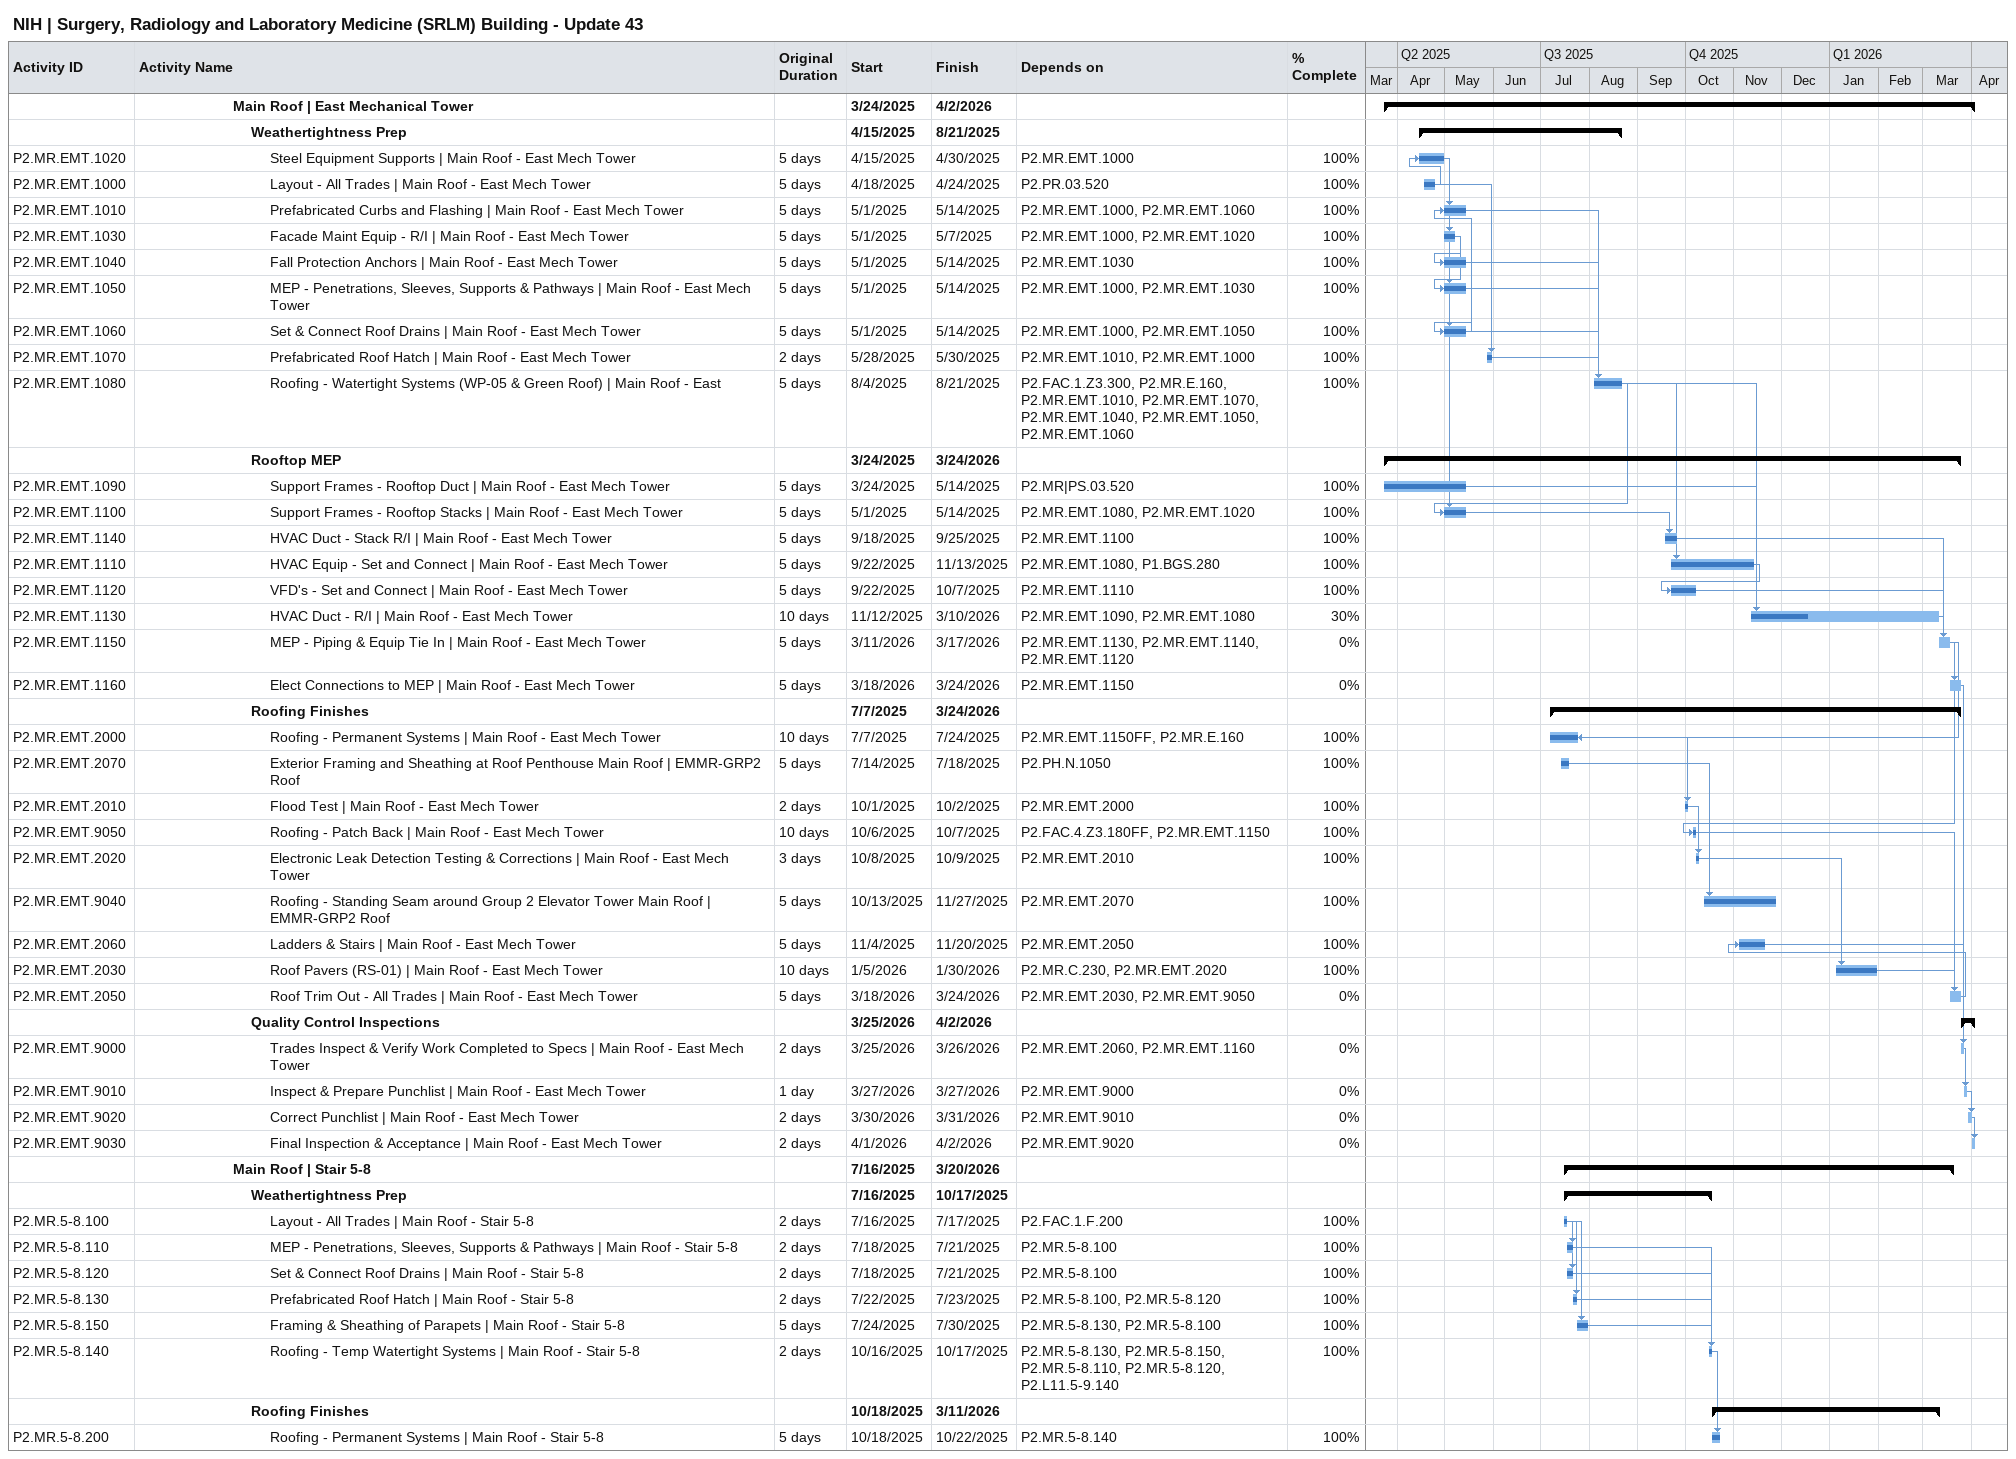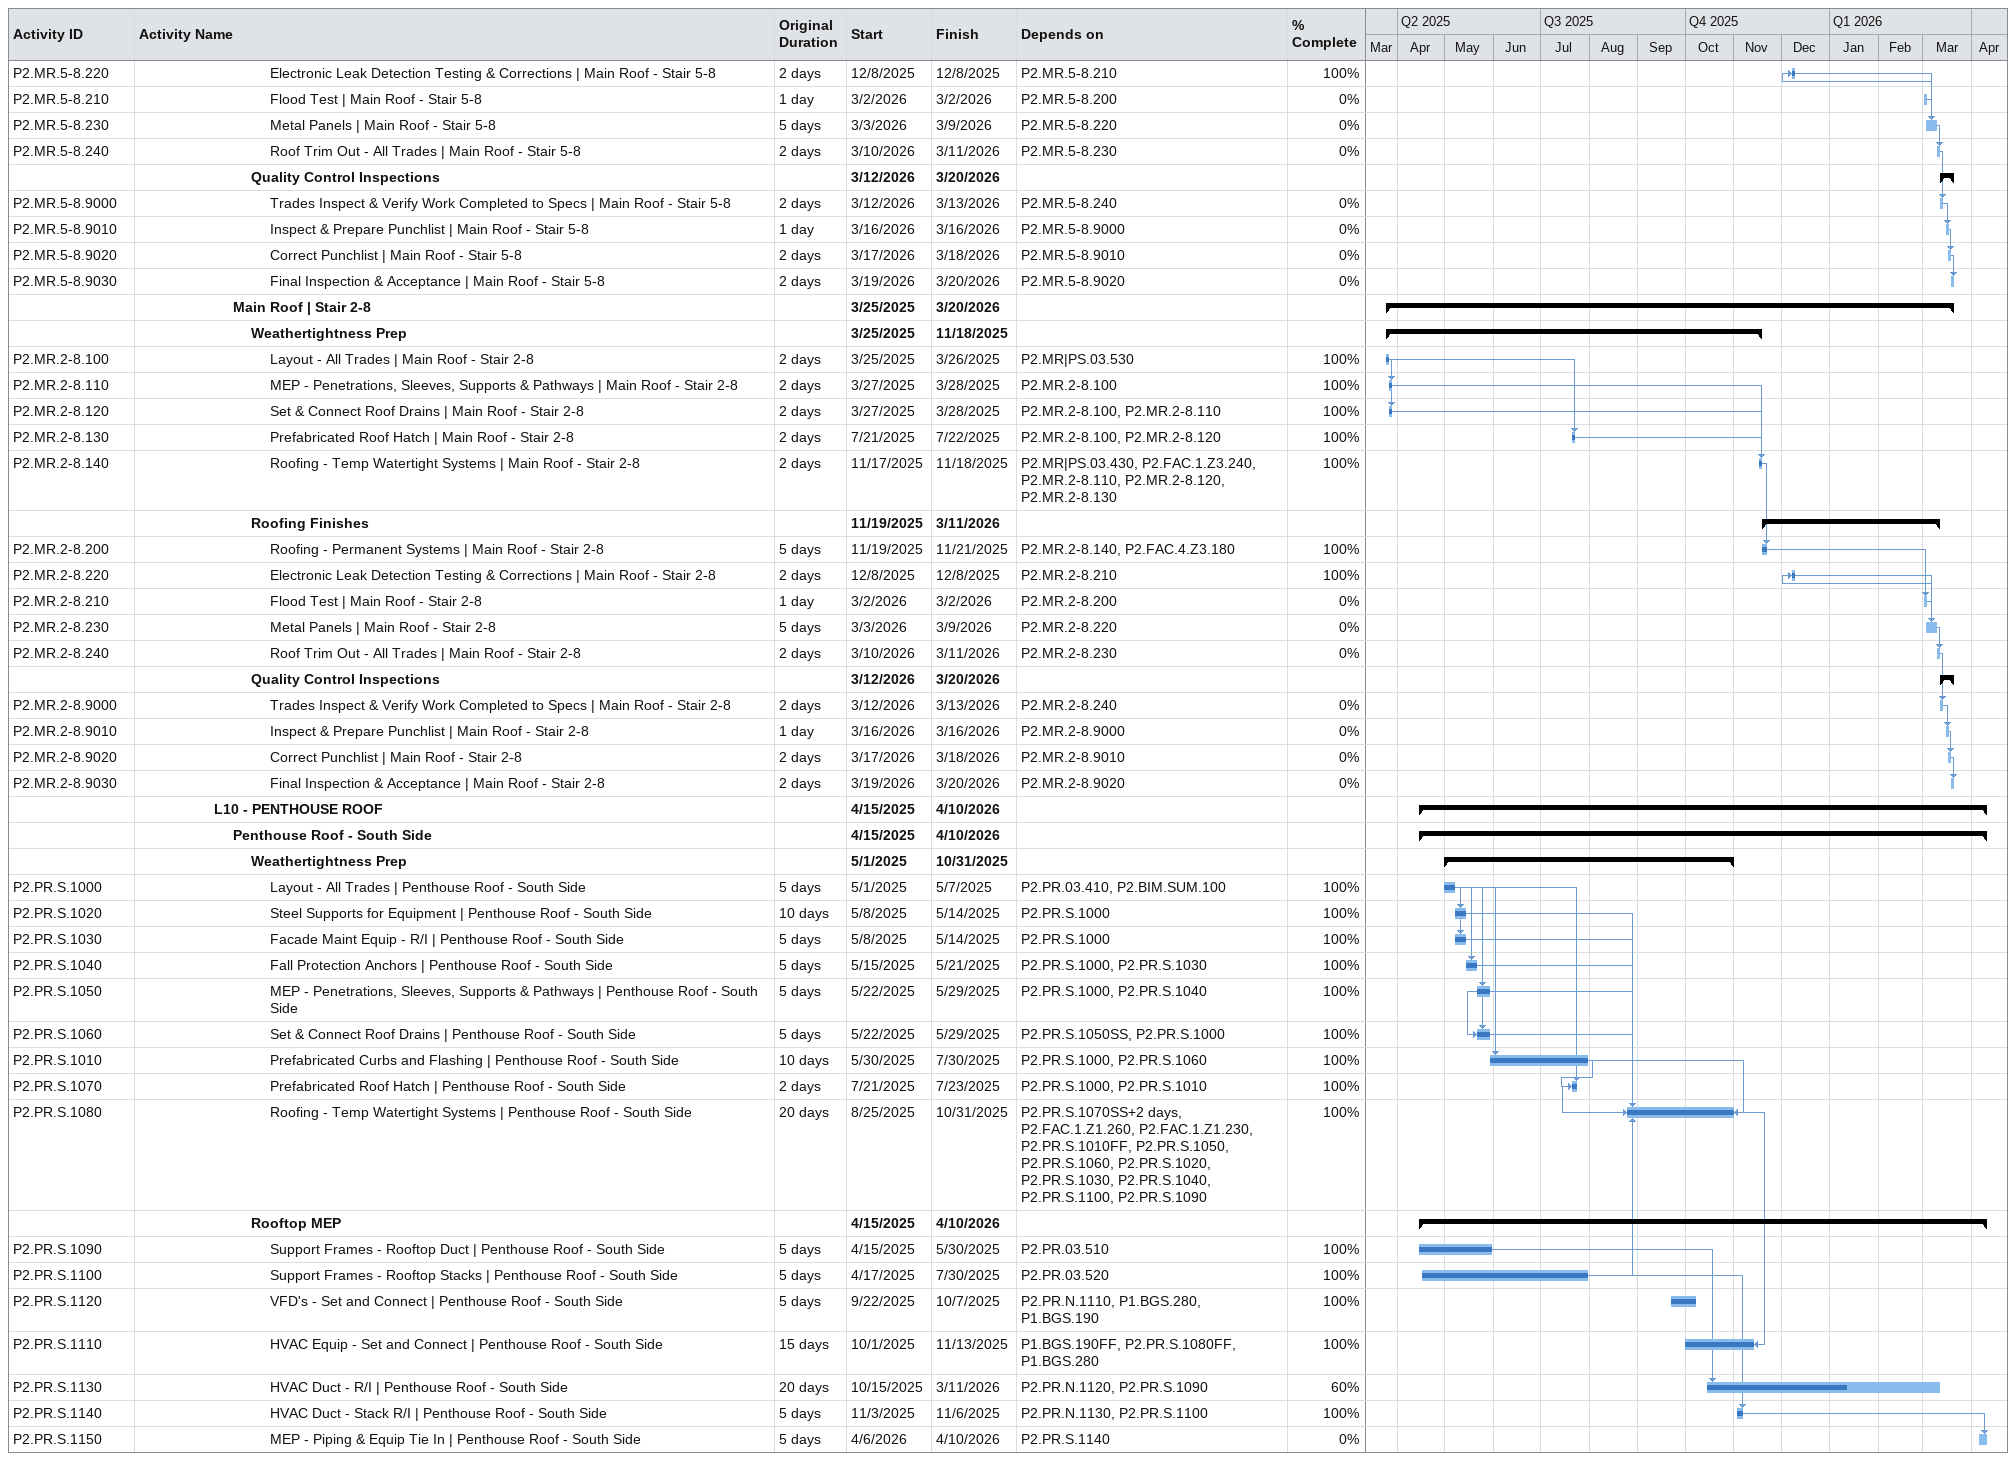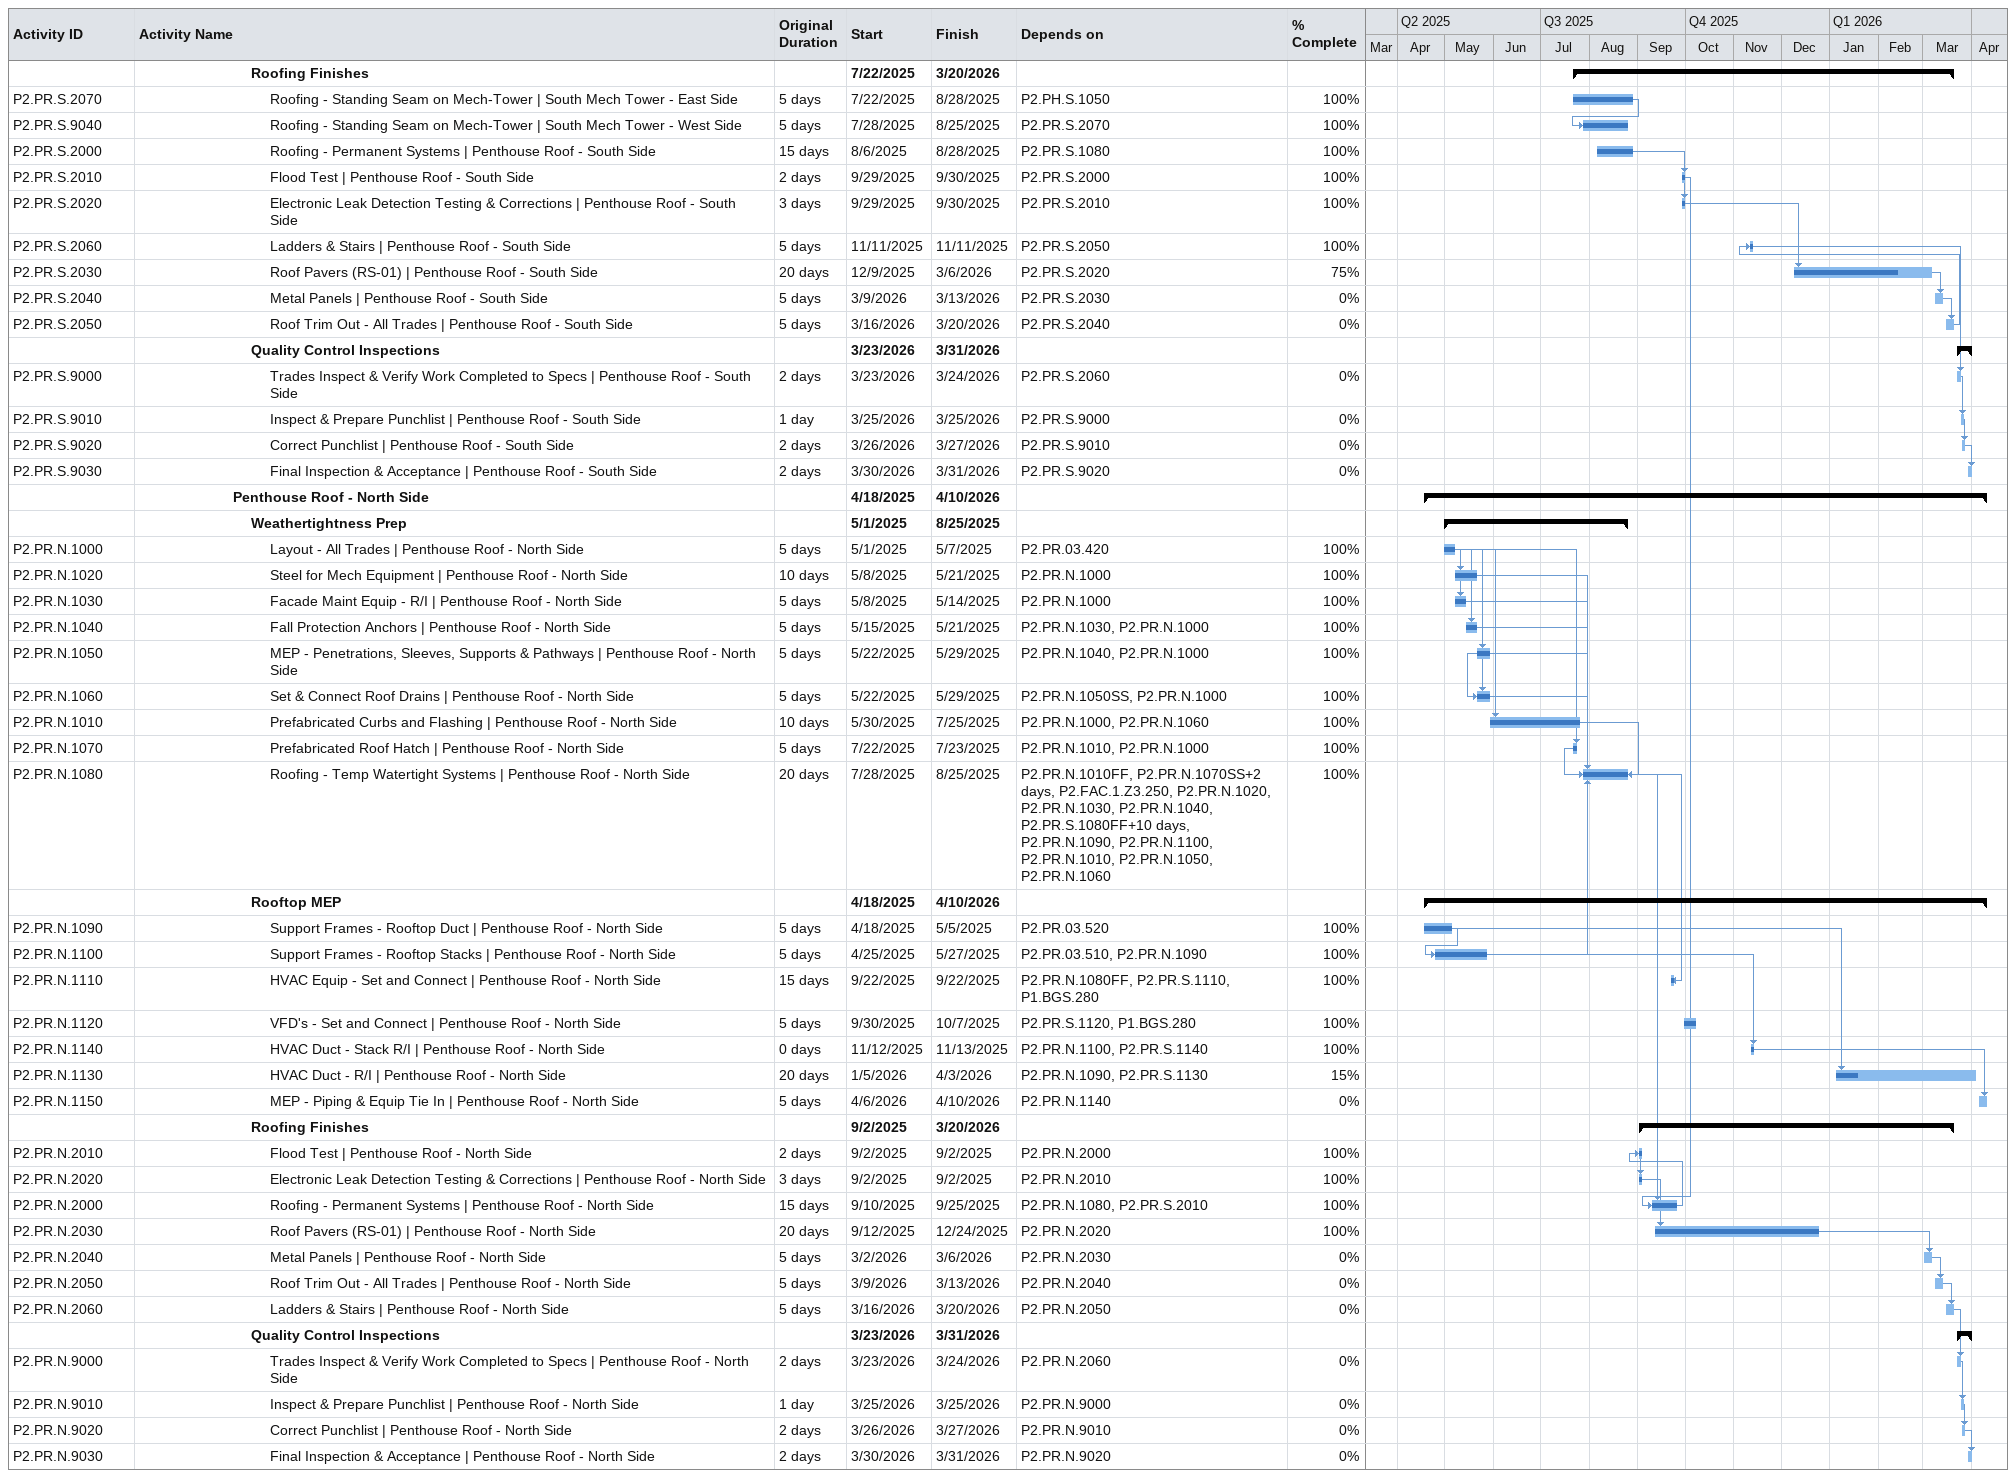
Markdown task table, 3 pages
NIH | Surgery, Radiology and Laboratory Medicine (SRLM) Building - Update 43

| ID | Level | Task | Original duration | Start | Finish | Predecessors | % complete |
|---|---|---|---|---|---|---|---|
|  | 6 | **Main Roof \| East Mechanical Tower** |  | 2025-03-24 | 2026-04-02 |  |  |
|  | 7 | **Weathertightness Prep** |  | 2025-04-15 | 2025-08-21 |  |  |
| P2.MR.EMT.1020 | 8 | Steel Equipment Supports \| Main Roof - East Mech Tower | 5d | 2025-04-15 | 2025-04-30 | P2.MR.EMT.1000 | 100 |
| P2.MR.EMT.1000 | 8 | Layout - All Trades \| Main Roof - East Mech Tower | 5d | 2025-04-18 | 2025-04-24 | P2.PR.03.520 | 100 |
| P2.MR.EMT.1010 | 8 | Prefabricated Curbs and Flashing \| Main Roof - East Mech Tower | 5d | 2025-05-01 | 2025-05-14 | P2.MR.EMT.1000, P2.MR.EMT.1060 | 100 |
| P2.MR.EMT.1030 | 8 | Facade Maint Equip - R/I \| Main Roof - East Mech Tower | 5d | 2025-05-01 | 2025-05-07 | P2.MR.EMT.1000, P2.MR.EMT.1020 | 100 |
| P2.MR.EMT.1040 | 8 | Fall Protection Anchors \| Main Roof - East Mech Tower | 5d | 2025-05-01 | 2025-05-14 | P2.MR.EMT.1030 | 100 |
| P2.MR.EMT.1050 | 8 | MEP - Penetrations, Sleeves, Supports & Pathways \| Main Roof - East Mech Tower | 5d | 2025-05-01 | 2025-05-14 | P2.MR.EMT.1000, P2.MR.EMT.1030 | 100 |
| P2.MR.EMT.1060 | 8 | Set & Connect Roof Drains \| Main Roof - East Mech Tower | 5d | 2025-05-01 | 2025-05-14 | P2.MR.EMT.1000, P2.MR.EMT.1050 | 100 |
| P2.MR.EMT.1070 | 8 | Prefabricated Roof Hatch \| Main Roof - East Mech Tower | 2d | 2025-05-28 | 2025-05-30 | P2.MR.EMT.1010, P2.MR.EMT.1000 | 100 |
| P2.MR.EMT.1080 | 8 | Roofing - Watertight Systems (WP-05 & Green Roof) \| Main Roof - East | 5d | 2025-08-04 | 2025-08-21 | P2.FAC.1.Z3.300, P2.MR.E.160, P2.MR.EMT.1010, P2.MR.EMT.1070, P2.MR.EMT.1040, P2.MR.EMT.1050, P2.MR.EMT.1060 | 100 |
|  | 7 | **Rooftop MEP** |  | 2025-03-24 | 2026-03-24 |  |  |
| P2.MR.EMT.1090 | 8 | Support Frames - Rooftop Duct \| Main Roof - East Mech Tower | 5d | 2025-03-24 | 2025-05-14 | P2.MR\|PS.03.520 | 100 |
| P2.MR.EMT.1100 | 8 | Support Frames - Rooftop Stacks \| Main Roof - East Mech Tower | 5d | 2025-05-01 | 2025-05-14 | P2.MR.EMT.1080, P2.MR.EMT.1020 | 100 |
| P2.MR.EMT.1140 | 8 | HVAC Duct - Stack R/I \| Main Roof - East Mech Tower | 5d | 2025-09-18 | 2025-09-25 | P2.MR.EMT.1100 | 100 |
| P2.MR.EMT.1110 | 8 | HVAC Equip - Set and Connect \| Main Roof - East Mech Tower | 5d | 2025-09-22 | 2025-11-13 | P2.MR.EMT.1080, P1.BGS.280 | 100 |
| P2.MR.EMT.1120 | 8 | VFD's - Set and Connect \| Main Roof - East Mech Tower | 5d | 2025-09-22 | 2025-10-07 | P2.MR.EMT.1110 | 100 |
| P2.MR.EMT.1130 | 8 | HVAC Duct - R/I \| Main Roof - East Mech Tower | 10d | 2025-11-12 | 2026-03-10 | P2.MR.EMT.1090, P2.MR.EMT.1080 | 30 |
| P2.MR.EMT.1150 | 8 | MEP - Piping & Equip Tie In \| Main Roof - East Mech Tower | 5d | 2026-03-11 | 2026-03-17 | P2.MR.EMT.1130, P2.MR.EMT.1140, P2.MR.EMT.1120 | 0 |
| P2.MR.EMT.1160 | 8 | Elect Connections to MEP \| Main Roof - East Mech Tower | 5d | 2026-03-18 | 2026-03-24 | P2.MR.EMT.1150 | 0 |
|  | 7 | **Roofing Finishes** |  | 2025-07-07 | 2026-03-24 |  |  |
| P2.MR.EMT.2000 | 8 | Roofing - Permanent Systems \| Main Roof - East Mech Tower | 10d | 2025-07-07 | 2025-07-24 | P2.MR.EMT.1150FF, P2.MR.E.160 | 100 |
| P2.MR.EMT.2070 | 8 | Exterior Framing and Sheathing at Roof Penthouse Main Roof \| EMMR-GRP2 Roof | 5d | 2025-07-14 | 2025-07-18 | P2.PH.N.1050 | 100 |
| P2.MR.EMT.2010 | 8 | Flood Test \| Main Roof - East Mech Tower | 2d | 2025-10-01 | 2025-10-02 | P2.MR.EMT.2000 | 100 |
| P2.MR.EMT.9050 | 8 | Roofing - Patch Back \| Main Roof - East Mech Tower | 10d | 2025-10-06 | 2025-10-07 | P2.FAC.4.Z3.180FF, P2.MR.EMT.1150 | 100 |
| P2.MR.EMT.2020 | 8 | Electronic Leak Detection Testing & Corrections \| Main Roof - East Mech Tower | 3d | 2025-10-08 | 2025-10-09 | P2.MR.EMT.2010 | 100 |
| P2.MR.EMT.9040 | 8 | Roofing - Standing Seam around Group 2 Elevator Tower Main Roof \| EMMR-GRP2 Roof | 5d | 2025-10-13 | 2025-11-27 | P2.MR.EMT.2070 | 100 |
| P2.MR.EMT.2060 | 8 | Ladders & Stairs \| Main Roof - East Mech Tower | 5d | 2025-11-04 | 2025-11-20 | P2.MR.EMT.2050 | 100 |
| P2.MR.EMT.2030 | 8 | Roof Pavers (RS-01) \| Main Roof - East Mech Tower | 10d | 2026-01-05 | 2026-01-30 | P2.MR.C.230, P2.MR.EMT.2020 | 100 |
| P2.MR.EMT.2050 | 8 | Roof Trim Out - All Trades \| Main Roof - East Mech Tower | 5d | 2026-03-18 | 2026-03-24 | P2.MR.EMT.2030, P2.MR.EMT.9050 | 0 |
|  | 7 | **Quality Control Inspections** |  | 2026-03-25 | 2026-04-02 |  |  |
| P2.MR.EMT.9000 | 8 | Trades Inspect & Verify Work Completed to Specs \| Main Roof - East Mech Tower | 2d | 2026-03-25 | 2026-03-26 | P2.MR.EMT.2060, P2.MR.EMT.1160 | 0 |
| P2.MR.EMT.9010 | 8 | Inspect & Prepare Punchlist \| Main Roof - East Mech Tower | 1d | 2026-03-27 | 2026-03-27 | P2.MR.EMT.9000 | 0 |
| P2.MR.EMT.9020 | 8 | Correct Punchlist \| Main Roof - East Mech Tower | 2d | 2026-03-30 | 2026-03-31 | P2.MR.EMT.9010 | 0 |
| P2.MR.EMT.9030 | 8 | Final Inspection & Acceptance \| Main Roof - East Mech Tower | 2d | 2026-04-01 | 2026-04-02 | P2.MR.EMT.9020 | 0 |
|  | 6 | **Main Roof \| Stair 5-8** |  | 2025-07-16 | 2026-03-20 |  |  |
|  | 7 | **Weathertightness Prep** |  | 2025-07-16 | 2025-10-17 |  |  |
| P2.MR.5-8.100 | 8 | Layout - All Trades \| Main Roof - Stair 5-8 | 2d | 2025-07-16 | 2025-07-17 | P2.FAC.1.F.200 | 100 |
| P2.MR.5-8.110 | 8 | MEP - Penetrations, Sleeves, Supports & Pathways \| Main Roof - Stair 5-8 | 2d | 2025-07-18 | 2025-07-21 | P2.MR.5-8.100 | 100 |
| P2.MR.5-8.120 | 8 | Set & Connect Roof Drains \| Main Roof - Stair 5-8 | 2d | 2025-07-18 | 2025-07-21 | P2.MR.5-8.100 | 100 |
| P2.MR.5-8.130 | 8 | Prefabricated Roof Hatch \| Main Roof - Stair 5-8 | 2d | 2025-07-22 | 2025-07-23 | P2.MR.5-8.100, P2.MR.5-8.120 | 100 |
| P2.MR.5-8.150 | 8 | Framing & Sheathing of Parapets \| Main Roof - Stair 5-8 | 5d | 2025-07-24 | 2025-07-30 | P2.MR.5-8.130, P2.MR.5-8.100 | 100 |
| P2.MR.5-8.140 | 8 | Roofing - Temp Watertight Systems \| Main Roof - Stair 5-8 | 2d | 2025-10-16 | 2025-10-17 | P2.MR.5-8.130, P2.MR.5-8.150, P2.MR.5-8.110, P2.MR.5-8.120, P2.L11.5-9.140 | 100 |
|  | 7 | **Roofing Finishes** |  | 2025-10-18 | 2026-03-11 |  |  |
| P2.MR.5-8.200 | 8 | Roofing - Permanent Systems \| Main Roof - Stair 5-8 | 5d | 2025-10-18 | 2025-10-22 | P2.MR.5-8.140 | 100 |
| P2.MR.5-8.220 | 8 | Electronic Leak Detection Testing & Corrections \| Main Roof - Stair 5-8 | 2d | 2025-12-08 | 2025-12-08 | P2.MR.5-8.210 | 100 |
| P2.MR.5-8.210 | 8 | Flood Test \| Main Roof - Stair 5-8 | 1d | 2026-03-02 | 2026-03-02 | P2.MR.5-8.200 | 0 |
| P2.MR.5-8.230 | 8 | Metal Panels \| Main Roof - Stair 5-8 | 5d | 2026-03-03 | 2026-03-09 | P2.MR.5-8.220 | 0 |
| P2.MR.5-8.240 | 8 | Roof Trim Out - All Trades \| Main Roof - Stair 5-8 | 2d | 2026-03-10 | 2026-03-11 | P2.MR.5-8.230 | 0 |
|  | 7 | **Quality Control Inspections** |  | 2026-03-12 | 2026-03-20 |  |  |
| P2.MR.5-8.9000 | 8 | Trades Inspect & Verify Work Completed to Specs \| Main Roof - Stair 5-8 | 2d | 2026-03-12 | 2026-03-13 | P2.MR.5-8.240 | 0 |
| P2.MR.5-8.9010 | 8 | Inspect & Prepare Punchlist \| Main Roof - Stair 5-8 | 1d | 2026-03-16 | 2026-03-16 | P2.MR.5-8.9000 | 0 |
| P2.MR.5-8.9020 | 8 | Correct Punchlist \| Main Roof - Stair 5-8 | 2d | 2026-03-17 | 2026-03-18 | P2.MR.5-8.9010 | 0 |
| P2.MR.5-8.9030 | 8 | Final Inspection & Acceptance \| Main Roof - Stair 5-8 | 2d | 2026-03-19 | 2026-03-20 | P2.MR.5-8.9020 | 0 |
|  | 6 | **Main Roof \| Stair 2-8** |  | 2025-03-25 | 2026-03-20 |  |  |
|  | 7 | **Weathertightness Prep** |  | 2025-03-25 | 2025-11-18 |  |  |
| P2.MR.2-8.100 | 8 | Layout - All Trades \| Main Roof - Stair 2-8 | 2d | 2025-03-25 | 2025-03-26 | P2.MR\|PS.03.530 | 100 |
| P2.MR.2-8.110 | 8 | MEP - Penetrations, Sleeves, Supports & Pathways \| Main Roof - Stair 2-8 | 2d | 2025-03-27 | 2025-03-28 | P2.MR.2-8.100 | 100 |
| P2.MR.2-8.120 | 8 | Set & Connect Roof Drains \| Main Roof - Stair 2-8 | 2d | 2025-03-27 | 2025-03-28 | P2.MR.2-8.100, P2.MR.2-8.110 | 100 |
| P2.MR.2-8.130 | 8 | Prefabricated Roof Hatch \| Main Roof - Stair 2-8 | 2d | 2025-07-21 | 2025-07-22 | P2.MR.2-8.100, P2.MR.2-8.120 | 100 |
| P2.MR.2-8.140 | 8 | Roofing - Temp Watertight Systems \| Main Roof - Stair 2-8 | 2d | 2025-11-17 | 2025-11-18 | P2.MR\|PS.03.430, P2.FAC.1.Z3.240, P2.MR.2-8.110, P2.MR.2-8.120, P2.MR.2-8.130 | 100 |
|  | 7 | **Roofing Finishes** |  | 2025-11-19 | 2026-03-11 |  |  |
| P2.MR.2-8.200 | 8 | Roofing - Permanent Systems \| Main Roof - Stair 2-8 | 5d | 2025-11-19 | 2025-11-21 | P2.MR.2-8.140, P2.FAC.4.Z3.180 | 100 |
| P2.MR.2-8.220 | 8 | Electronic Leak Detection Testing & Corrections \| Main Roof - Stair 2-8 | 2d | 2025-12-08 | 2025-12-08 | P2.MR.2-8.210 | 100 |
| P2.MR.2-8.210 | 8 | Flood Test \| Main Roof - Stair 2-8 | 1d | 2026-03-02 | 2026-03-02 | P2.MR.2-8.200 | 0 |
| P2.MR.2-8.230 | 8 | Metal Panels \| Main Roof - Stair 2-8 | 5d | 2026-03-03 | 2026-03-09 | P2.MR.2-8.220 | 0 |
| P2.MR.2-8.240 | 8 | Roof Trim Out - All Trades \| Main Roof - Stair 2-8 | 2d | 2026-03-10 | 2026-03-11 | P2.MR.2-8.230 | 0 |
|  | 7 | **Quality Control Inspections** |  | 2026-03-12 | 2026-03-20 |  |  |
| P2.MR.2-8.9000 | 8 | Trades Inspect & Verify Work Completed to Specs \| Main Roof - Stair 2-8 | 2d | 2026-03-12 | 2026-03-13 | P2.MR.2-8.240 | 0 |
| P2.MR.2-8.9010 | 8 | Inspect & Prepare Punchlist \| Main Roof - Stair 2-8 | 1d | 2026-03-16 | 2026-03-16 | P2.MR.2-8.9000 | 0 |
| P2.MR.2-8.9020 | 8 | Correct Punchlist \| Main Roof - Stair 2-8 | 2d | 2026-03-17 | 2026-03-18 | P2.MR.2-8.9010 | 0 |
| P2.MR.2-8.9030 | 8 | Final Inspection & Acceptance \| Main Roof - Stair 2-8 | 2d | 2026-03-19 | 2026-03-20 | P2.MR.2-8.9020 | 0 |
|  | 5 | **L10 - PENTHOUSE ROOF** |  | 2025-04-15 | 2026-04-10 |  |  |
|  | 6 | **Penthouse Roof - South Side** |  | 2025-04-15 | 2026-04-10 |  |  |
|  | 7 | **Weathertightness Prep** |  | 2025-05-01 | 2025-10-31 |  |  |
| P2.PR.S.1000 | 8 | Layout - All Trades \| Penthouse Roof - South Side | 5d | 2025-05-01 | 2025-05-07 | P2.PR.03.410, P2.BIM.SUM.100 | 100 |
| P2.PR.S.1020 | 8 | Steel Supports for Equipment \| Penthouse Roof - South Side | 10d | 2025-05-08 | 2025-05-14 | P2.PR.S.1000 | 100 |
| P2.PR.S.1030 | 8 | Facade Maint Equip - R/I \| Penthouse Roof - South Side | 5d | 2025-05-08 | 2025-05-14 | P2.PR.S.1000 | 100 |
| P2.PR.S.1040 | 8 | Fall Protection Anchors \| Penthouse Roof - South Side | 5d | 2025-05-15 | 2025-05-21 | P2.PR.S.1000, P2.PR.S.1030 | 100 |
| P2.PR.S.1050 | 8 | MEP - Penetrations, Sleeves, Supports & Pathways \| Penthouse Roof - South Side | 5d | 2025-05-22 | 2025-05-29 | P2.PR.S.1000, P2.PR.S.1040 | 100 |
| P2.PR.S.1060 | 8 | Set & Connect Roof Drains \| Penthouse Roof - South Side | 5d | 2025-05-22 | 2025-05-29 | P2.PR.S.1050SS, P2.PR.S.1000 | 100 |
| P2.PR.S.1010 | 8 | Prefabricated Curbs and Flashing \| Penthouse Roof - South Side | 10d | 2025-05-30 | 2025-07-30 | P2.PR.S.1000, P2.PR.S.1060 | 100 |
| P2.PR.S.1070 | 8 | Prefabricated Roof Hatch \| Penthouse Roof - South Side | 2d | 2025-07-21 | 2025-07-23 | P2.PR.S.1000, P2.PR.S.1010 | 100 |
| P2.PR.S.1080 | 8 | Roofing - Temp Watertight Systems \| Penthouse Roof - South Side | 20d | 2025-08-25 | 2025-10-31 | P2.PR.S.1070SS+2d, P2.FAC.1.Z1.260, P2.FAC.1.Z1.230, P2.PR.S.1010FF, P2.PR.S.1050, P2.PR.S.1060, P2.PR.S.1020, P2.PR.S.1030, P2.PR.S.1040, P2.PR.S.1100, P2.PR.S.1090 | 100 |
|  | 7 | **Rooftop MEP** |  | 2025-04-15 | 2026-04-10 |  |  |
| P2.PR.S.1090 | 8 | Support Frames - Rooftop Duct \| Penthouse Roof - South Side | 5d | 2025-04-15 | 2025-05-30 | P2.PR.03.510 | 100 |
| P2.PR.S.1100 | 8 | Support Frames - Rooftop Stacks \| Penthouse Roof - South Side | 5d | 2025-04-17 | 2025-07-30 | P2.PR.03.520 | 100 |
| P2.PR.S.1120 | 8 | VFD's - Set and Connect \| Penthouse Roof - South Side | 5d | 2025-09-22 | 2025-10-07 | P2.PR.N.1110, P1.BGS.280, P1.BGS.190 | 100 |
| P2.PR.S.1110 | 8 | HVAC Equip - Set and Connect \| Penthouse Roof - South Side | 15d | 2025-10-01 | 2025-11-13 | P1.BGS.190FF, P2.PR.S.1080FF, P1.BGS.280 | 100 |
| P2.PR.S.1130 | 8 | HVAC Duct - R/I \| Penthouse Roof - South Side | 20d | 2025-10-15 | 2026-03-11 | P2.PR.N.1120, P2.PR.S.1090 | 60 |
| P2.PR.S.1140 | 8 | HVAC Duct - Stack R/I \| Penthouse Roof - South Side | 5d | 2025-11-03 | 2025-11-06 | P2.PR.N.1130, P2.PR.S.1100 | 100 |
| P2.PR.S.1150 | 8 | MEP - Piping & Equip Tie In \| Penthouse Roof - South Side | 5d | 2026-04-06 | 2026-04-10 | P2.PR.S.1140 | 0 |
|  | 7 | **Roofing Finishes** |  | 2025-07-22 | 2026-03-20 |  |  |
| P2.PR.S.2070 | 8 | Roofing - Standing Seam on Mech-Tower \| South Mech Tower - East Side | 5d | 2025-07-22 | 2025-08-28 | P2.PH.S.1050 | 100 |
| P2.PR.S.9040 | 8 | Roofing - Standing Seam on Mech-Tower \| South Mech Tower - West Side | 5d | 2025-07-28 | 2025-08-25 | P2.PR.S.2070 | 100 |
| P2.PR.S.2000 | 8 | Roofing - Permanent Systems \| Penthouse Roof - South Side | 15d | 2025-08-06 | 2025-08-28 | P2.PR.S.1080 | 100 |
| P2.PR.S.2010 | 8 | Flood Test \| Penthouse Roof - South Side | 2d | 2025-09-29 | 2025-09-30 | P2.PR.S.2000 | 100 |
| P2.PR.S.2020 | 8 | Electronic Leak Detection Testing & Corrections \| Penthouse Roof - South Side | 3d | 2025-09-29 | 2025-09-30 | P2.PR.S.2010 | 100 |
| P2.PR.S.2060 | 8 | Ladders & Stairs \| Penthouse Roof - South Side | 5d | 2025-11-11 | 2025-11-11 | P2.PR.S.2050 | 100 |
| P2.PR.S.2030 | 8 | Roof Pavers (RS-01) \| Penthouse Roof - South Side | 20d | 2025-12-09 | 2026-03-06 | P2.PR.S.2020 | 75 |
| P2.PR.S.2040 | 8 | Metal Panels \| Penthouse Roof - South Side | 5d | 2026-03-09 | 2026-03-13 | P2.PR.S.2030 | 0 |
| P2.PR.S.2050 | 8 | Roof Trim Out - All Trades \| Penthouse Roof - South Side | 5d | 2026-03-16 | 2026-03-20 | P2.PR.S.2040 | 0 |
|  | 7 | **Quality Control Inspections** |  | 2026-03-23 | 2026-03-31 |  |  |
| P2.PR.S.9000 | 8 | Trades Inspect & Verify Work Completed to Specs \| Penthouse Roof - South Side | 2d | 2026-03-23 | 2026-03-24 | P2.PR.S.2060 | 0 |
| P2.PR.S.9010 | 8 | Inspect & Prepare Punchlist \| Penthouse Roof - South Side | 1d | 2026-03-25 | 2026-03-25 | P2.PR.S.9000 | 0 |
| P2.PR.S.9020 | 8 | Correct Punchlist \| Penthouse Roof - South Side | 2d | 2026-03-26 | 2026-03-27 | P2.PR.S.9010 | 0 |
| P2.PR.S.9030 | 8 | Final Inspection & Acceptance \| Penthouse Roof - South Side | 2d | 2026-03-30 | 2026-03-31 | P2.PR.S.9020 | 0 |
|  | 6 | **Penthouse Roof - North Side** |  | 2025-04-18 | 2026-04-10 |  |  |
|  | 7 | **Weathertightness Prep** |  | 2025-05-01 | 2025-08-25 |  |  |
| P2.PR.N.1000 | 8 | Layout - All Trades \| Penthouse Roof - North Side | 5d | 2025-05-01 | 2025-05-07 | P2.PR.03.420 | 100 |
| P2.PR.N.1020 | 8 | Steel for Mech Equipment \| Penthouse Roof - North Side | 10d | 2025-05-08 | 2025-05-21 | P2.PR.N.1000 | 100 |
| P2.PR.N.1030 | 8 | Facade Maint Equip - R/I \| Penthouse Roof - North Side | 5d | 2025-05-08 | 2025-05-14 | P2.PR.N.1000 | 100 |
| P2.PR.N.1040 | 8 | Fall Protection Anchors \| Penthouse Roof - North Side | 5d | 2025-05-15 | 2025-05-21 | P2.PR.N.1030, P2.PR.N.1000 | 100 |
| P2.PR.N.1050 | 8 | MEP - Penetrations, Sleeves, Supports & Pathways \| Penthouse Roof - North Side | 5d | 2025-05-22 | 2025-05-29 | P2.PR.N.1040, P2.PR.N.1000 | 100 |
| P2.PR.N.1060 | 8 | Set & Connect Roof Drains \| Penthouse Roof - North Side | 5d | 2025-05-22 | 2025-05-29 | P2.PR.N.1050SS, P2.PR.N.1000 | 100 |
| P2.PR.N.1010 | 8 | Prefabricated Curbs and Flashing \| Penthouse Roof - North Side | 10d | 2025-05-30 | 2025-07-25 | P2.PR.N.1000, P2.PR.N.1060 | 100 |
| P2.PR.N.1070 | 8 | Prefabricated Roof Hatch \| Penthouse Roof - North Side | 5d | 2025-07-22 | 2025-07-23 | P2.PR.N.1010, P2.PR.N.1000 | 100 |
| P2.PR.N.1080 | 8 | Roofing - Temp Watertight Systems \| Penthouse Roof - North Side | 20d | 2025-07-28 | 2025-08-25 | P2.PR.N.1010FF, P2.PR.N.1070SS+2d, P2.FAC.1.Z3.250, P2.PR.N.1020, P2.PR.N.1030, P2.PR.N.1040, P2.PR.S.1080FF+10d, P2.PR.N.1090, P2.PR.N.1100, P2.PR.N.1010, P2.PR.N.1050, P2.PR.N.1060 | 100 |
|  | 7 | **Rooftop MEP** |  | 2025-04-18 | 2026-04-10 |  |  |
| P2.PR.N.1090 | 8 | Support Frames - Rooftop Duct \| Penthouse Roof - North Side | 5d | 2025-04-18 | 2025-05-05 | P2.PR.03.520 | 100 |
| P2.PR.N.1100 | 8 | Support Frames - Rooftop Stacks \| Penthouse Roof - North Side | 5d | 2025-04-25 | 2025-05-27 | P2.PR.03.510, P2.PR.N.1090 | 100 |
| P2.PR.N.1110 | 8 | HVAC Equip - Set and Connect \| Penthouse Roof - North Side | 15d | 2025-09-22 | 2025-09-22 | P2.PR.N.1080FF, P2.PR.S.1110, P1.BGS.280 | 100 |
| P2.PR.N.1120 | 8 | VFD's - Set and Connect \| Penthouse Roof - North Side | 5d | 2025-09-30 | 2025-10-07 | P2.PR.S.1120, P1.BGS.280 | 100 |
| P2.PR.N.1140 | 8 | HVAC Duct - Stack R/I \| Penthouse Roof - North Side | 0d | 2025-11-12 | 2025-11-13 | P2.PR.N.1100, P2.PR.S.1140 | 100 |
| P2.PR.N.1130 | 8 | HVAC Duct - R/I \| Penthouse Roof - North Side | 20d | 2026-01-05 | 2026-04-03 | P2.PR.N.1090, P2.PR.S.1130 | 15 |
| P2.PR.N.1150 | 8 | MEP - Piping & Equip Tie In \| Penthouse Roof - North Side | 5d | 2026-04-06 | 2026-04-10 | P2.PR.N.1140 | 0 |
|  | 7 | **Roofing Finishes** |  | 2025-09-02 | 2026-03-20 |  |  |
| P2.PR.N.2010 | 8 | Flood Test \| Penthouse Roof - North Side | 2d | 2025-09-02 | 2025-09-02 | P2.PR.N.2000 | 100 |
| P2.PR.N.2020 | 8 | Electronic Leak Detection Testing & Corrections \| Penthouse Roof - North Side | 3d | 2025-09-02 | 2025-09-02 | P2.PR.N.2010 | 100 |
| P2.PR.N.2000 | 8 | Roofing - Permanent Systems \| Penthouse Roof - North Side | 15d | 2025-09-10 | 2025-09-25 | P2.PR.N.1080, P2.PR.S.2010 | 100 |
| P2.PR.N.2030 | 8 | Roof Pavers (RS-01) \| Penthouse Roof - North Side | 20d | 2025-09-12 | 2025-12-24 | P2.PR.N.2020 | 100 |
| P2.PR.N.2040 | 8 | Metal Panels \| Penthouse Roof - North Side | 5d | 2026-03-02 | 2026-03-06 | P2.PR.N.2030 | 0 |
| P2.PR.N.2050 | 8 | Roof Trim Out - All Trades \| Penthouse Roof - North Side | 5d | 2026-03-09 | 2026-03-13 | P2.PR.N.2040 | 0 |
| P2.PR.N.2060 | 8 | Ladders & Stairs \| Penthouse Roof - North Side | 5d | 2026-03-16 | 2026-03-20 | P2.PR.N.2050 | 0 |
|  | 7 | **Quality Control Inspections** |  | 2026-03-23 | 2026-03-31 |  |  |
| P2.PR.N.9000 | 8 | Trades Inspect & Verify Work Completed to Specs \| Penthouse Roof - North Side | 2d | 2026-03-23 | 2026-03-24 | P2.PR.N.2060 | 0 |
| P2.PR.N.9010 | 8 | Inspect & Prepare Punchlist \| Penthouse Roof - North Side | 1d | 2026-03-25 | 2026-03-25 | P2.PR.N.9000 | 0 |
| P2.PR.N.9020 | 8 | Correct Punchlist \| Penthouse Roof - North Side | 2d | 2026-03-26 | 2026-03-27 | P2.PR.N.9010 | 0 |
| P2.PR.N.9030 | 8 | Final Inspection & Acceptance \| Penthouse Roof - North Side | 2d | 2026-03-30 | 2026-03-31 | P2.PR.N.9020 | 0 |
